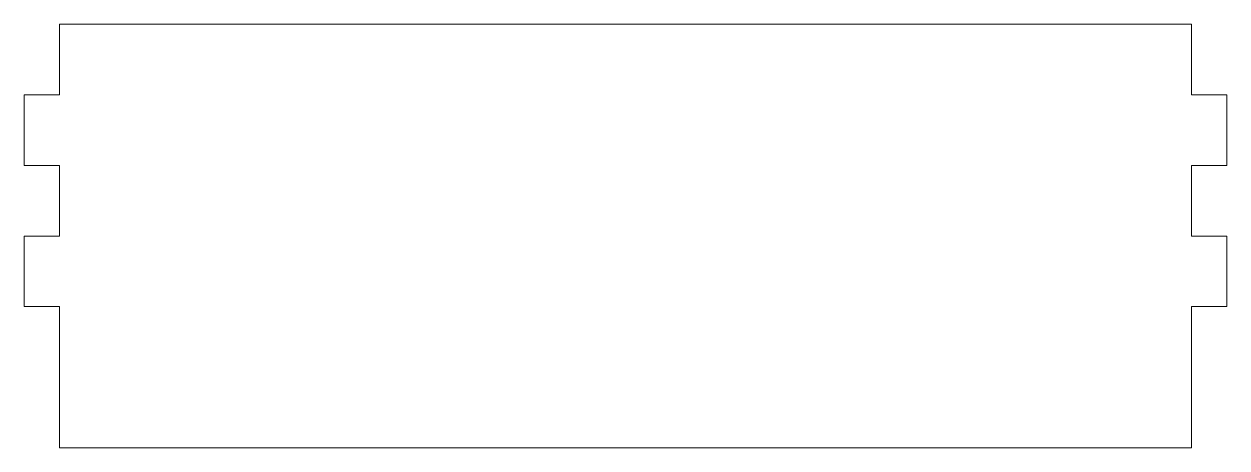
# Model space of a CAD drawing. Header units: millimetres. Extents: x -42.5 to 42.5, y 0 to 30.
import ezdxf

# ---------------------------------------------------------------- set-up
doc = ezdxf.new("R2010")
doc.units = ezdxf.units.MM

msp = doc.modelspace()

# ---------------------------------------------------------------- linework, layer by layer
at = {"color": 7, "linetype": 'Continuous', "lineweight": 15}
for p, q in [((40, 30), (-40, 30)), ((-40, 30), (-40, 25)), ((40, 25), (40, 30)), ((-40, 25), (-42.5, 25)), ((-42.5, 25), (-42.5, 20)), ((42.5, 25), (40, 25)), ((42.5, 20), (42.5, 25)), ((-42.5, 20), (-40, 20)), ((-40, 20), (-40, 15)), ((40, 15), (40, 20)), ((40, 20), (42.5, 20)), ((-40, 15), (-42.5, 15)), ((-42.5, 15), (-42.5, 10)), ((42.5, 15), (40, 15)), ((42.5, 10), (42.5, 15)), ((-42.5, 10), (-40, 10)), ((-40, 10), (-40, 0)), ((40, 0), (40, 10)), ((40, 10), (42.5, 10)), ((-40, 0), (40, 0))]:
    msp.add_line(p, q, dxfattribs=at)

doc.saveas('drawing.dxf')
